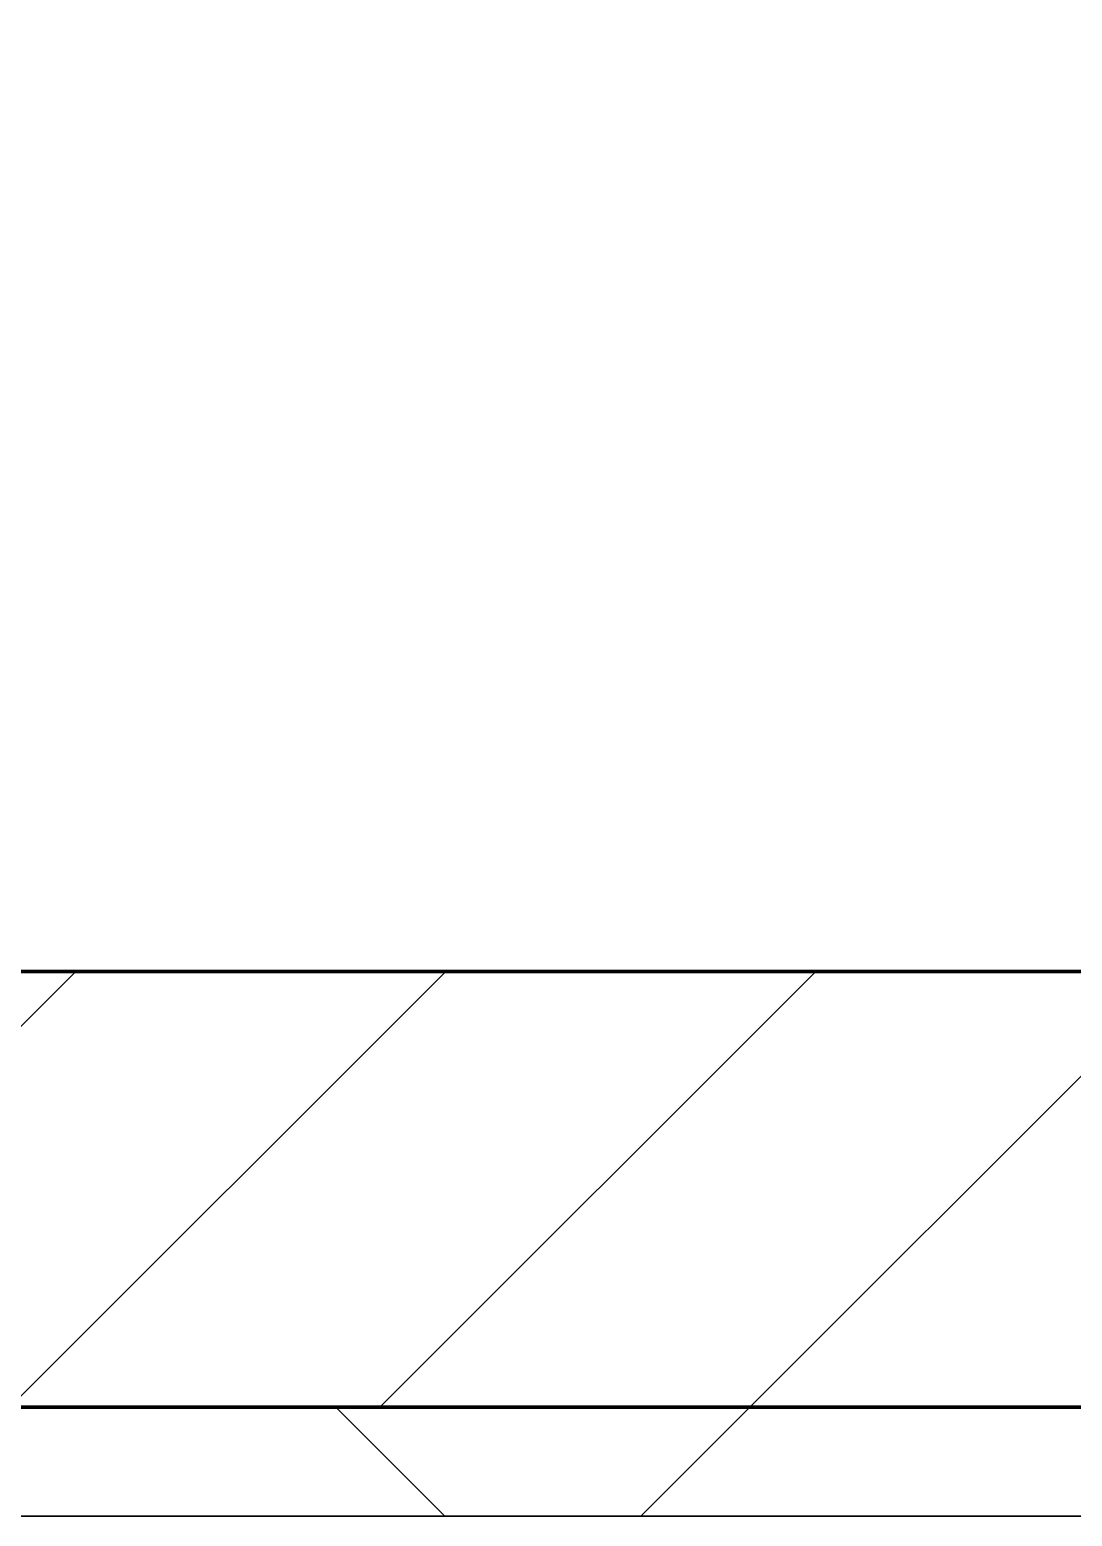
# Model space of a CAD drawing. Header units: millimetres. Extents: x -853228 to -744682, y -17776 to 32484.
# Drawn here: x -829884 to -829405, y 7894 to 8576 of the extents above; entities that cross this region are included whole.
import ezdxf

# ---------------------------------------------------------------- set-up
doc = ezdxf.new("R2010")
doc.units = ezdxf.units.MM
for name, color, linetype, lineweight in [('A-GLAZ-CURT', 2, 'Continuous', 9), ('A-WALL', 5, 'Continuous', 35), ('A-WALL-FNSH', 2, 'Continuous', 35), ('A-WALL-PATT', 1, 'Continuous', 9)]:
    doc.layers.add(name, color=color, linetype=linetype, lineweight=lineweight)

# ---------------------------------------------------------------- blocks, each defined once
blk = doc.blocks.new('PPLS-PP19_Custom Tile Pattern - Custom Tile Pattern-V57-4281-01 ENLARGED LOWER PLATFORM LEVEL - REFLECTED CEILING PLAN - SHEET 2')
at = {"layer": 'A-GLAZ-CURT'}
for p, q in [((-300, 0), (300, 0)), ((300, 0), (-300, 0)), ((195.99, 0), (213.31, 0)), ((213.31, 0), (195.99, 0)), ((230.06, 0), (300, 0)), ((-300, -50), (300, -50)), ((300, -50), (-300, -50))]:
    blk.add_line(p, q, dxfattribs=at)
for points, knots in [([(27.89, 0), (29.09, 0), (33.4, 0), (48.37, 0), (71.92, 0), (100.57, 0), (116.36, 0), (128.63, 0), (128.95, 0)], [-147.777612, -147.777612, -147.777612, -147.777612, -135.792042, -118.513713, -97.899267, -63.759246, -39.050993, -35.895543, -35.895543, -35.895543, -35.895543]), ([(136.44, 0), (121.66, 0), (86.93, 0), (51.16, 0), (31.18, 0)], [-106.750556, -106.750556, -106.750556, -106.750556, -59.610984, 0, 0, 0, 0]), ([(168.37, 0), (167.68, 0), (162.47, 0), (147.02, 0), (109.77, 0), (76.86, 0), (57.82, 0), (46.51, 0), (41.18, 0), (36.02, 0), (35.54, 0), (35.54, 0)], [-543.375029, -543.375029, -543.375029, -543.375029, -530.793311, -458.593899, -401.860199, -357.622665, -341.267687, -334.000314, -326.15566, -319.318397, -317.489778, -317.489778, -317.489778, -317.489778]), ([(96.7, 0), (97.01, 0), (100.31, 0), (108.97, 0), (120.79, 0), (139.94, 0), (163.31, 0), (185.23, 0), (193.62, 0), (194.69, 0), (194.79, 0)], [-2253.500019, -2253.500019, -2253.500019, -2253.500019, -2233.599744, -2052.234781, -1843.028543, -1530.39897, -1095.004608, -529.74427, -295.064701, -265.121568, -265.121568, -265.121568, -265.121568]), ([(96.71, 0), (107.58, 0), (125.19, 0), (132.42, 0), (134.6, 0)], [-240.492092, -240.492092, -240.492092, -240.492092, -194.761443, -152.241002, -152.241002, -152.241002, -152.241002]), ([(97.61, 0), (111.16, 0), (124.77, 0), (138.28, 0), (138.53, 0)], [-333.215778, -333.215778, -333.215778, -333.215778, -291.370682, -290.5735, -290.5735, -290.5735, -290.5735]), ([(129.02, 0), (129.02, 0), (124.41, 0), (122.35, 0), (114.96, 0), (108.04, 0), (103.09, 0)], [-35.386604, -35.386604, -35.386604, -35.386604, -31.430235, -22.807238, -15.488593, 0, 0, 0, 0]), ([(157.9, 0), (156.77, 0), (151.67, 0), (143.29, 0), (134.04, 0), (126.24, 0), (118.6, 0), (114.23, 0), (111.98, 0), (105.66, 0), (105.23, 0), (105.23, 0)], [-10292.955006, -10292.955006, -10292.955006, -10292.955006, -10098.273015, -9847.788484, -9677.714971, -9567.007022, -9453.21225, -9220.200448, -9012.77275, -8966.157302, -8929.495943, -8929.495943, -8929.495943, -8929.495943]), ([(128.58, 0), (128.8, 0), (130.16, 0), (139.26, 0), (152.67, 0), (161.24, 0), (162.19, 0), (162.75, 0)], [-633.326174, -633.326174, -633.326174, -633.326174, -627.736123, -618.981161, -602.094757, -592.980799, -581.414464, -581.414464, -581.414464, -581.414464]), ([(137.1, 0), (136, 0), (133.64, 0), (129.87, 0), (129.11, 0)], [-670.405967, -670.405967, -670.405967, -670.405967, -651.020627, -640.742133, -640.742133, -640.742133, -640.742133]), ([(193.8, 0), (193.33, 0), (190.11, 0), (183.13, 0), (171, 0), (161.95, 0), (161.28, 0), (158.35, 0), (157.85, 0), (157.77, 0)], [-11665.349007, -11665.349007, -11665.349007, -11665.349007, -11565.880756, -11105.624034, -10839.086983, -10768.332124, -10666.779182, -10580.760289, -10550.278881, -10550.278881, -10550.278881, -10550.278881]), ([(300, 0), (286.53, 0), (254.22, 0), (207.11, 0), (177.41, 0), (159.34, 0), (158.33, 0), (158.3, 0)], [-285.253232, -285.253232, -285.253232, -285.253232, -244.693688, -187.987675, -143.776725, -129.632772, -123.352749, -123.352749, -123.352749, -123.352749]), ([(159.07, 0), (159.13, 0), (160.84, 0), (165.21, 0), (174.15, 0), (185.98, 0), (208.82, 0), (219.42, 0), (230.06, 0)], [-115.643202, -115.643202, -115.643202, -115.643202, -114.681583, -87.660824, -65.295536, -41.623857, -24.459831, 0, 0, 0, 0]), ([(162.75, 0), (165.4, 0), (170.91, 0), (172.61, 0), (172.61, 0)], [-111.264224, -111.264224, -111.264224, -111.264224, -56.742688, -19.085662, -19.085662, -19.085662, -19.085662]), ([(247.1, 0), (246.76, 0), (245.04, 0), (238.34, 0), (226.56, 0), (221.1, 0), (200.27, 0), (182.99, 0), (174.27, 0), (169.67, 0), (168.99, 0)], [-9649.085549, -9649.085549, -9649.085549, -9649.085549, -9581.591397, -9406.094246, -9221.510254, -9016.44624, -8717.832359, -8253.978395, -8152.463617, -8069.855175, -8069.855175, -8069.855175, -8069.855175]), ([(215.22, 0), (214.62, 0), (210.55, 0), (203.98, 0), (187.54, 0), (175.3, 0), (169.49, 0)], [-203.825446, -203.825446, -203.825446, -203.825446, -198.527383, -184.406837, -162.427601, -142.916156, -142.916156, -142.916156, -142.916156]), ([(171.51, 0), (176.48, 0), (193.23, 0), (201.73, 0), (208.81, 0), (213.48, 0), (226.48, 0), (234.57, 0)], [-7971.819559, -7971.819559, -7971.819559, -7971.819559, -7784.112253, -7606.717214, -7289.299508, -7042.621073, -6665.89271, -6665.89271, -6665.89271, -6665.89271]), ([(172.07, 0), (177.66, 0), (187.87, 0), (201.08, 0), (207.47, 0), (213.96, 0), (215.11, 0)], [-255.364076, -255.364076, -255.364076, -255.364076, -237.955587, -223.92608, -215.862851, -208.75215, -208.75215, -208.75215, -208.75215]), ([(233.43, 0), (231.06, 0), (224.58, 0), (219.94, 0), (219.02, 0)], [-11321.211827, -11321.211827, -11321.211827, -11321.211827, -11162.864862, -10856.732305, -10856.732305, -10856.732305, -10856.732305]), ([(219.9, 0), (220.86, 0), (227.84, 0), (242.06, 0), (246.54, 0), (246.96, 0)], [-10670.940496, -10670.940496, -10670.940496, -10670.940496, -10511.382485, -9925.173265, -9834.877357, -9834.877357, -9834.877357, -9834.877357]), ([(300, 0), (288.22, 0), (265.52, 0), (243.13, 0), (234.55, 0)], [-12528.858583, -12528.858583, -12528.858583, -12528.858583, -11905.454923, -11345.88961, -11345.88961, -11345.88961, -11345.88961]), ([(235.49, 0), (236.98, 0), (249.55, 0), (266.73, 0), (281.71, 0), (291.71, 0), (296.52, 0), (297.86, 0), (298.09, 0)], [-6651.550015, -6651.550015, -6651.550015, -6651.550015, -6582.165592, -6068.460911, -5766.029927, -5566.724884, -5280.360606, -5199.253518, -5199.253518, -5199.253518, -5199.253518]), ([(284.76, 0), (284.76, 0), (285.09, 0), (287.47, 0), (293.59, 0), (297.76, 0), (300, 0)], [-4110.630118, -4110.630118, -4110.630118, -4110.630118, -4053.389046, -3959.664717, -3862.421465, -3746.95702, -3746.95702, -3746.95702, -3746.95702]), ([(297.38, 0), (295.84, 0), (291.62, 0), (285.38, 0), (284.87, 0)], [-4803.172655, -4803.172655, -4803.172655, -4803.172655, -4358.271401, -4143.037883, -4143.037883, -4143.037883, -4143.037883])]:
    blk.add_open_spline(points, degree=3, knots=knots, dxfattribs=at)
for points in [[(168.74, 0), (168.74, 0), (169.81, 0), (171.51, 0)], [(195.11, 0), (194.91, 0), (194.44, 0), (193.8, 0)]]:
    blk.add_open_spline(points, degree=3, dxfattribs=at)
blk = doc.blocks.new('PPLS-PP19_Custom Tile Pattern - Custom Tile Pattern-V58-4281-01 ENLARGED LOWER PLATFORM LEVEL - REFLECTED CEILING PLAN - SHEET 2')
at = {"layer": 'A-GLAZ-CURT'}
for p, q in [((-300, 0), (300, 0)), ((300, 0), (-300, 0)), ((-293.07, 0), (-275.75, 0)), ((-275.75, 0), (-293.07, 0)), ((-222.32, 0), (-205, 0)), ((-205, 0), (-222.32, 0)), ((-300, -50), (300, -50)), ((300, -50), (-300, -50))]:
    blk.add_line(p, q, dxfattribs=at)
at = {"layer": 'A-GLAZ-CURT', "flags": 128}
for points in [[(-300, 0), (-291.56, 0), (-283.3, 0), (-275.2, 0), (-267.26, 0), (-259.45, 0), (-251.77, 0), (-244.2, 0), (-236.74, 0), (-229.36, 0), (-222.06, 0), (-214.83, 0), (-207.71, 0), (-200.76, 0), (-194.02, 0), (-187.54, 0), (-181.38, 0), (-175.58, 0), (-170.25, 0), (-165.64, 0), (-162.01, 0), (-159.53, 0)], [(-125.17, 0), (-128.55, 0), (-134.16, 0), (-140.03, 0), (-145.5, 0), (-150.63, 0), (-155.53, 0), (-160.27, 0), (-164.95, 0), (-169.65, 0), (-174.47, 0), (-179.49, 0), (-184.81, 0), (-190.44, 0), (-196.37, 0), (-202.58, 0), (-209.04, 0), (-215.73, 0), (-222.63, 0), (-229.72, 0), (-236.97, 0), (-244.39, 0), (-251.96, 0), (-259.67, 0), (-267.51, 0), (-275.48, 0), (-283.55, 0), (-291.73, 0), (-300, 0)], [(-157.46, 0), (-154.52, 0), (-149.42, 0), (-141.84, 0), (-132.81, 0), (-126.08, 0)]]:
    blk.add_lwpolyline(points, dxfattribs=at)
at = {"layer": 'A-GLAZ-CURT'}
for points, knots in [([(-300, 0), (-284.65, 0), (-236.57, 0), (-192.05, 0), (-164.19, 0), (-158.59, 0)], [-5323.127839, -5323.127839, -5323.127839, -5323.127839, -4502.809032, -2700.551212, -2218.086885, -2218.086885, -2218.086885, -2218.086885]), ([(-89.64, 0), (-102.18, 0), (-137.84, 0), (-202.69, 0), (-262.56, 0), (-294.48, 0), (-300, 0)], [-18649.973985, -18649.973985, -18649.973985, -18649.973985, -17136.203329, -15131.813646, -13729.592194, -13439.944408, -13439.944408, -13439.944408, -13439.944408]), ([(-159.21, 0), (-159.55, 0), (-163.36, 0), (-174.02, 0), (-185.59, 0), (-209.77, 0), (-232.01, 0), (-255.22, 0), (-262.59, 0), (-264.9, 0), (-265.4, 0)], [-2257.973564, -2257.973564, -2257.973564, -2257.973564, -2237.412286, -2029.680487, -1755.085331, -1400.429864, -858.079193, -543.655514, -208.940337, 0, 0, 0, 0]), ([(-258.6, 0), (-257.91, 0), (-254.26, 0), (-243.01, 0), (-232.94, 0), (-227.53, 0)], [-5722.54675, -5722.54675, -5722.54675, -5722.54675, -5657.471696, -5413.335975, -5112.914196, -5112.914196, -5112.914196, -5112.914196]), ([(-227.7, 0), (-228.51, 0), (-231.9, 0), (-233.46, 0), (-234, 0)], [-892.297416, -892.297416, -892.297416, -892.297416, -846.069444, -682.911962, -682.911962, -682.911962, -682.911962]), ([(-233.49, 0), (-233.44, 0), (-232.38, 0), (-231.15, 0), (-227.86, 0), (-227.8, 0)], [-455.274641, -455.274641, -455.274641, -455.274641, -440.605512, -119.536984, -113.81866, -113.81866, -113.81866, -113.81866]), ([(-227.27, 0), (-225.64, 0), (-220.72, 0), (-213.1, 0), (-200.2, 0), (-185.8, 0), (-172.42, 0), (-160.64, 0), (-158.69, 0)], [-5108.045086, -5108.045086, -5108.045086, -5108.045086, -5017.494783, -4832.723979, -4666.091899, -4349.945572, -4000.813434, -3879.041757, -3879.041757, -3879.041757, -3879.041757]), ([(-133.82, 0), (-135.51, 0), (-137.8, 0), (-149.31, 0), (-162.01, 0), (-177.91, 0), (-199.46, 0), (-215.44, 0), (-225.49, 0), (-226.73, 0)], [-2731.647847, -2731.647847, -2731.647847, -2731.647847, -2418.507304, -2308.929706, -2113.765672, -1763.376603, -1422.553702, -978.033455, -910.549282, -910.549282, -910.549282, -910.549282]), ([(-223.63, 0), (-219.39, 0), (-206.17, 0), (-188.58, 0), (-171.28, 0), (-162.34, 0), (-158.58, 0)], [-5463.295695, -5463.295695, -5463.295695, -5463.295695, -5161.076232, -4739.070012, -4465.409639, -4265.911596, -4265.911596, -4265.911596, -4265.911596]), ([(-158.58, 0), (-144.45, 0), (-126.53, 0), (-110.8, 0), (-99.5, 0), (-91.46, 0)], [-2217.969933, -2217.969933, -2217.969933, -2217.969933, -1002.059161, -460.363443, 0, 0, 0, 0]), ([(-137.88, 0), (-140.56, 0), (-147.66, 0), (-147.69, 0), (-155.28, 0), (-158.48, 0)], [-3187.727384, -3187.727384, -3187.727384, -3187.727384, -2919.378265, -2477.344047, -2273.223688, -2273.223688, -2273.223688, -2273.223688]), ([(-157.64, 0), (-155.76, 0), (-148.09, 0), (-136.84, 0), (-127.33, 0), (-124.19, 0), (-123.43, 0), (-123.28, 0)], [-4249.229985, -4249.229985, -4249.229985, -4249.229985, -4149.119819, -3839.893365, -3647.167523, -3488.92562, -3439.852845, -3439.852845, -3439.852845, -3439.852845]), ([(-152.35, 0), (-151.03, 0), (-147.71, 0), (-143.57, 0), (-138.62, 0)], [-3494.978217, -3494.978217, -3494.978217, -3494.978217, -3371.022232, -3227.460399, -3227.460399, -3227.460399, -3227.460399]), ([(-118.78, 0), (-121.86, 0), (-126.28, 0), (-136.96, 0), (-147.46, 0), (-150.03, 0), (-150.57, 0)], [-5938.474035, -5938.474035, -5938.474035, -5938.474035, -5700.061948, -5508.838257, -5298.784692, -5196.16478, -5196.16478, -5196.16478, -5196.16478]), ([(-150.34, 0), (-150.07, 0), (-147.75, 0), (-142.6, 0), (-127.26, 0), (-107.3, 0), (-90.42, 0), (-75.26, 0), (-68.41, 0), (-65.12, 0), (-63.63, 0)], [-4948.728362, -4948.728362, -4948.728362, -4948.728362, -4883.323924, -4440.880425, -4054.690705, -3793.097032, -3402.597032, -3144.956779, -3050.982048, -2969.237017, -2969.237017, -2969.237017, -2969.237017]), ([(-26.75, 0), (-27.82, 0), (-36.18, 0), (-53.55, 0), (-78.2, 0), (-110.94, 0), (-130.52, 0), (-147.74, 0), (-149.07, 0)], [-8718.362214, -8718.362214, -8718.362214, -8718.362214, -8532.293389, -8073.216054, -7508.296369, -7004.680444, -6449.282163, -6277.220794, -6277.220794, -6277.220794, -6277.220794]), ([(-148.23, 0), (-146.94, 0), (-140.15, 0), (-137.28, 0), (-133.93, 0), (-128.78, 0), (-126.5, 0)], [-6162.058746, -6162.058746, -6162.058746, -6162.058746, -6017.569127, -5560.701257, -5364.112219, -5231.017328, -5231.017328, -5231.017328, -5231.017328]), ([(-89.75, 0), (-93.82, 0), (-105.51, 0), (-122.65, 0), (-139.03, 0), (-146.11, 0), (-146.95, 0)], [-1611.312725, -1611.312725, -1611.312725, -1611.312725, -1374.161226, -945.742622, -741.901385, -489.130243, -489.130243, -489.130243, -489.130243]), ([(-146.69, 0), (-146.59, 0), (-145.49, 0), (-135.69, 0), (-128.29, 0), (-125.15, 0)], [-420.34245, -420.34245, -420.34245, -420.34245, -406.956646, -290.263673, 0, 0, 0, 0]), ([(-127.41, 0), (-131.63, 0), (-133.16, 0), (-134.09, 0), (-134.15, 0)], [-8540.990293, -8540.990293, -8540.990293, -8540.990293, -8266.114998, -8246.473386, -8246.473386, -8246.473386, -8246.473386]), ([(-134.15, 0), (-133.32, 0), (-130.31, 0), (-117.33, 0), (-99.59, 0), (-91.17, 0), (-90.51, 0)], [-7657.439573, -7657.439573, -7657.439573, -7657.439573, -7293.749979, -6839.55839, -6236.997189, -6184.855039, -6184.855039, -6184.855039, -6184.855039]), ([(-120.13, 0), (-120.14, 0), (-120.24, 0), (-121.3, 0), (-129.25, 0), (-133.82, 0)], [-2933.992132, -2933.992132, -2933.992132, -2933.992132, -2920.575025, -2840.280255, -2731.647847, -2731.647847, -2731.647847, -2731.647847]), ([(-113.43, 0), (-113.44, 0), (-113.96, 0), (-119.73, 0), (-125.43, 0), (-127.03, 0), (-127.41, 0)], [-328.499627, -328.499627, -328.499627, -328.499627, -282.672656, -98.539552, -24.539552, 0, 0, 0, 0]), ([(-126.5, 0), (-122.44, 0), (-108.71, 0), (-86.68, 0), (-63.44, 0), (-54.4, 0), (-48.53, 0), (-33.47, 0), (-26.03, 0), (-21.22, 0)], [-5231.017328, -5231.017328, -5231.017328, -5231.017328, -4994.692869, -4542.524482, -4008.285538, -3689.699207, -3546.54457, -3315.260113, -2989.152759, -2989.152759, -2989.152759, -2989.152759]), ([(-125.15, 0), (-124.93, 0), (-121.96, 0), (-113.01, 0), (-98.9, 0), (-85.29, 0), (-71.67, 0), (-65.93, 0), (-65.07, 0)], [-3362.7396, -3362.7396, -3362.7396, -3362.7396, -3342.215224, -3074.362186, -2902.289527, -2605.247022, -2322.099534, -2241.8264, -2241.8264, -2241.8264, -2241.8264]), ([(-122.08, 0), (-122.01, 0), (-121.69, 0), (-121.2, 0), (-120.88, 0)], [-3136.336417, -3136.336417, -3136.336417, -3136.336417, -3110.304437, -3035.164275, -3035.164275, -3035.164275, -3035.164275]), ([(-36.33, 0), (-36.43, 0), (-37.27, 0), (-45.02, 0), (-46.13, 0), (-60.59, 0), (-81.23, 0), (-99.51, 0), (-114.02, 0), (-117.28, 0), (-118.78, 0)], [-1855.773136, -1855.773136, -1855.773136, -1855.773136, -1810.870157, -1672.078046, -1405.135169, -1060.00838, -740.068933, -229.489605, -116.330425, 0, 0, 0, 0]), ([(-117.74, 0), (-117.19, 0), (-114.78, 0), (-113.43, 0), (-113.43, 0)], [-821.249067, -821.249067, -821.249067, -821.249067, -394.672656, -330.879064, -330.879064, -330.879064, -330.879064]), ([(-36.62, 0), (-36.62, 0), (-40.35, 0), (-44.32, 0), (-58.97, 0), (-85.2, 0), (-107.61, 0), (-116.56, 0), (-117.56, 0)], [-4069.478503, -4069.478503, -4069.478503, -4069.478503, -3858.647035, -3538.256648, -2842.901703, -2193.204658, -1433.981041, -985.49888, -985.49888, -985.49888, -985.49888]), ([(-115.82, 0), (-114.96, 0), (-110.41, 0), (-99.64, 0), (-92.02, 0), (-90.05, 0)], [-5724.064692, -5724.064692, -5724.064692, -5724.064692, -5430.283136, -5103.229623, -4993.333029, -4993.333029, -4993.333029, -4993.333029]), ([(9.32, 0), (9.08, 0), (7.65, 0), (2.57, 0), (-12.23, 0), (-25.64, 0), (-40, 0), (-56.24, 0), (-75.59, 0), (-94, 0), (-112.01, 0), (-114.94, 0), (-115.63, 0)], [-2922.926651, -2922.926651, -2922.926651, -2922.926651, -2882.788014, -2720.818881, -2518.50168, -2125.455881, -1792.521578, -1466.981642, -1208.454564, -789.402658, -501.969187, -243.577221, -243.577221, -243.577221, -243.577221]), ([(-91.46, 0), (-90.09, 0), (-84.7, 0), (-77.43, 0), (-72.73, 0), (-72.64, 0), (-72.64, 0)], [-19832.387487, -19832.387487, -19832.387487, -19832.387487, -19753.885894, -19541.04734, -19478.625389, -19471.062469, -19471.062469, -19471.062469, -19471.062469]), ([(-89.65, 0), (-86.3, 0), (-69.1, 0), (-46.12, 0), (-26.16, 0), (-20.7, 0)], [-4985.834497, -4985.834497, -4985.834497, -4985.834497, -4799.173296, -4065.652676, -3778.407494, -3778.407494, -3778.407494, -3778.407494]), ([(-89.61, 0), (-84.05, 0), (-73.32, 0), (-62.74, 0), (-60.36, 0), (-59.97, 0)], [-6160.905903, -6160.905903, -6160.905903, -6160.905903, -5713.340575, -5140.470607, -5006.787413, -5006.787413, -5006.787413, -5006.787413]), ([(-72.93, 0), (-75.51, 0), (-80.85, 0), (-86.96, 0), (-89.14, 0)], [-19442.345229, -19442.345229, -19442.345229, -19442.345229, -18935.241197, -18670.125109, -18670.125109, -18670.125109, -18670.125109]), ([(-63.96, 0), (-64.13, 0), (-72.5, 0), (-80.63, 0), (-86.16, 0)], [-2171.769325, -2171.769325, -2171.769325, -2171.769325, -2007.031671, -1681.3698, -1681.3698, -1681.3698, -1681.3698]), ([(-29.03, 0), (-33.97, 0), (-43.74, 0), (-56.37, 0), (-71.66, 0), (-77.83, 0), (-82.66, 0), (-83.28, 0), (-83.28, 0)], [-2680.714891, -2680.714891, -2680.714891, -2680.714891, -2413.671296, -2161.752162, -2006.592567, -1646.621388, -1424.436217, -1393.971743, -1393.971743, -1393.971743, -1393.971743]), ([(-83.28, 0), (-83.28, 0), (-82.91, 0), (-76.14, 0), (-62.97, 0), (-48.14, 0), (-36.49, 0), (-33.57, 0), (-29.94, 0), (-28.57, 0)], [-1393.4169, -1393.4169, -1393.4169, -1393.4169, -1353.722004, -1274.333717, -1073.56893, -651.549973, -296.515819, -83.513472, 0, 0, 0, 0]), ([(-66.39, 0), (-66.39, 0), (-63.63, 0), (-53.63, 0), (-34.42, 0), (-29.82, 0), (-29.19, 0)], [-2493.31794, -2493.31794, -2493.31794, -2493.31794, -2315.303971, -1809.437387, -963.711516, -666.19313, -666.19313, -666.19313, -666.19313]), ([(31.18, 0), (25.97, 0), (11.99, 0), (-16.92, 0), (-47.42, 0), (-65.77, 0), (-66.37, 0), (-66.38, 0)], [-4496.803627, -4496.803627, -4496.803627, -4496.803627, -4222.080604, -3745.412743, -2981.410125, -2542.574734, -2498.224237, -2498.224237, -2498.224237, -2498.224237]), ([(-63.63, 0), (-61.49, 0), (-57.39, 0), (-54.49, 0), (-45.2, 0), (-40.79, 0), (-40.46, 0), (-40.44, 0)], [-2969.237017, -2969.237017, -2969.237017, -2969.237017, -2851.217951, -2734.127174, -2474.780881, -2410.990208, -2350.645972, -2350.645972, -2350.645972, -2350.645972]), ([(-58.83, 0), (-58.37, 0), (-57.29, 0), (-54.23, 0), (-46.33, 0), (-42.62, 0), (-41.76, 0)], [-4859.52896, -4859.52896, -4859.52896, -4859.52896, -4680.891996, -4469.85053, -4321.566175, -4270.495146, -4270.495146, -4270.495146, -4270.495146]), ([(-51.83, 0), (-51.83, 0), (-51.78, 0), (-47.4, 0), (-46.01, 0), (-40.22, 0), (-36.78, 0)], [-632.814994, -632.814994, -632.814994, -632.814994, -627.965721, -508.377888, -260.442412, 0, 0, 0, 0]), ([(-21.25, 0), (-25.61, 0), (-32.81, 0), (-44.85, 0), (-51.43, 0), (-51.79, 0)], [-1290.787923, -1290.787923, -1290.787923, -1290.787923, -1039.307308, -819.71621, -644.910881, -644.910881, -644.910881, -644.910881]), ([(-41.76, 0), (-39.9, 0), (-37.72, 0), (-36.92, 0), (-36.77, 0)], [-4270.495146, -4270.495146, -4270.495146, -4270.495146, -4161.040818, -4106.245333, -4106.245333, -4106.245333, -4106.245333]), ([(-36.78, 0), (-32.43, 0), (-19.22, 0), (8.83, 0), (43.36, 0), (70.92, 0), (82.12, 0), (83.66, 0)], [-6191.144455, -6191.144455, -6191.144455, -6191.144455, -5862.463379, -5340.621928, -4573.028122, -4094.177415, -3869.465285, -3869.465285, -3869.465285, -3869.465285]), ([(-36.29, 0), (-36.29, 0), (-34.66, 0), (-28.88, 0), (-26.95, 0), (-26.54, 0)], [-9150.272121, -9150.272121, -9150.272121, -9150.272121, -9057.163041, -8919.836787, -8834.607043, -8834.607043, -8834.607043, -8834.607043]), ([(30.82, 0), (29.27, 0), (20.14, 0), (3.54, 0), (-16.58, 0), (-34.76, 0), (-36.04, 0)], [-10462.034656, -10462.034656, -10462.034656, -10462.034656, -10363.088938, -9884.23066, -9424.652049, -9182.880979, -9182.880979, -9182.880979, -9182.880979]), ([(-33.34, 0), (-33.34, 0), (-32.93, 0), (-31.16, 0), (-30.52, 0)], [-2415.024266, -2415.024266, -2415.024266, -2415.024266, -2357.633367, -2323.618664, -2323.618664, -2323.618664, -2323.618664]), ([(70.61, 0), (66.16, 0), (55.8, 0), (39.61, 0), (24.74, 0), (2.64, 0), (-17.84, 0), (-30.57, 0), (-31.82, 0), (-32, 0)], [-4647.237329, -4647.237329, -4647.237329, -4647.237329, -4326.416877, -4098.545751, -3766.694881, -3333.063701, -2994.501669, -2698.150104, -2614.070998, -2614.070998, -2614.070998, -2614.070998]), ([(-30.76, 0), (-30.73, 0), (-30.14, 0), (-26.08, 0), (-20.98, 0)], [-54176.191683, -54176.191683, -54176.191683, -54176.191683, -54157.274271, -53832.391596, -53832.391596, -53832.391596, -53832.391596]), ([(-30.52, 0), (-27.11, 0), (-24.18, 0), (-20.89, 0), (-20.7, 0)], [-2323.618664, -2323.618664, -2323.618664, -2323.618664, -2142.497158, -2131.91643, -2131.91643, -2131.91643, -2131.91643]), ([(-20.67, 0), (-22.68, 0), (-26.45, 0), (-29.52, 0), (-30.21, 0)], [-54720.841352, -54720.841352, -54720.841352, -54720.841352, -54461.685999, -54290.791712, -54290.791712, -54290.791712, -54290.791712]), ([(8.33, 0), (8.19, 0), (7.18, 0), (0.32, 0), (-13.89, 0), (-24.92, 0), (-29.03, 0)], [-3574.286521, -3574.286521, -3574.286521, -3574.286521, -3526.962355, -3285.499107, -2903.012179, -2680.714891, -2680.714891, -2680.714891, -2680.714891]), ([(-28.98, 0), (-28.66, 0), (-27.39, 0), (-24.45, 0), (-22.56, 0)], [-166.548282, -166.548282, -166.548282, -166.548282, -102.06493, 0, 0, 0, 0]), ([(-28.57, 0), (-26.93, 0), (-20.29, 0), (-11.45, 0), (2.08, 0), (13.15, 0), (21.24, 0), (24.62, 0), (24.72, 0), (24.72, 0)], [-5361.429781, -5361.429781, -5361.429781, -5361.429781, -5261.36855, -5050.479954, -4785.90057, -4596.498881, -4445.288762, -4384.376941, -4376.041937, -4376.041937, -4376.041937, -4376.041937]), ([(-22.56, 0), (-20.27, 0), (-17.03, 0), (-11.36, 0), (-7.66, 0), (-6.6, 0), (-6.44, 0)], [-56468.192263, -56468.192263, -56468.192263, -56468.192263, -56344.022017, -56303.229861, -56166.290093, -56124.392176, -56124.392176, -56124.392176, -56124.392176]), ([(76.63, 0), (74.8, 0), (67.65, 0), (53.52, 0), (37, 0), (24.07, 0), (12.82, 0), (-2.71, 0), (-15.19, 0), (-20.73, 0)], [-3095.572228, -3095.572228, -3095.572228, -3095.572228, -2950.589685, -2634.532728, -2313.748533, -2106.613311, -1925.670641, -1617.263037, -1300.788071, -1300.788071, -1300.788071, -1300.788071]), ([(-20.73, 0), (-19.04, 0), (-10.73, 0), (8.61, 0), (15.02, 0), (22.91, 0), (31, 0), (38.24, 0), (44.7, 0), (47.53, 0)], [-2977.990157, -2977.990157, -2977.990157, -2977.990157, -2864.387349, -2439.246196, -2084.094819, -1956.422387, -1818.904206, -1645.594513, -1494.576379, -1494.576379, -1494.576379, -1494.576379]), ([(-20.72, 0), (-19.49, 0), (-17.67, 0), (-15.75, 0), (-15.19, 0)], [-53826.774021, -53826.774021, -53826.774021, -53826.774021, -53749.15266, -53717.791567, -53717.791567, -53717.791567, -53717.791567]), ([(-20.6, 0), (-13.44, 0), (6.18, 0), (22.06, 0), (37.44, 0), (43.61, 0), (47.75, 0), (48.24, 0)], [-2129.983776, -2129.983776, -2129.983776, -2129.983776, -1716.209403, -1206.526904, -1089.329421, -901.315459, -876.499841, -876.499841, -876.499841, -876.499841]), ([(-20.53, 0), (-17, 0), (-7.84, 0), (4.23, 0), (9.64, 0), (10.14, 0), (10.18, 0)], [-3775.446925, -3775.446925, -3775.446925, -3775.446925, -3589.737505, -3285.047089, -3066.359526, -3044.715262, -3044.715262, -3044.715262, -3044.715262]), ([(-13, 0), (-14.35, 0), (-16.4, 0), (-19.73, 0), (-20.03, 0)], [-55207.591944, -55207.591944, -55207.591944, -55207.591944, -54789.006179, -54749.191828, -54749.191828, -54749.191828, -54749.191828]), ([(-15.19, 0), (-13.07, 0), (7.48, 0), (31.34, 0), (46.1, 0), (48.24, 0)], [-461.142613, -461.142613, -461.142613, -461.142613, -429.606584, -390.253598, -383.629604, -383.629604, -383.629604, -383.629604]), ([(-6.54, 0), (-6.73, 0), (-7.2, 0), (-7.6, 0), (-7.79, 0)], [-56009.792147, -56009.792147, -56009.792147, -56009.792147, -55949.290093, -55895.192118, -55895.192118, -55895.192118, -55895.192118]), ([(-2.63, 0), (-2.47, 0), (-1.22, 0), (4.92, 0), (15.97, 0), (22.54, 0), (24.49, 0)], [-226.825321, -226.825321, -226.825321, -226.825321, -220.269177, -206.416616, -198.214427, -187.717507, -187.717507, -187.717507, -187.717507]), ([(48.24, 0), (44.06, 0), (33.04, 0), (12, 0), (3.08, 0), (-1.67, 0), (-2.25, 0)], [-320.299901, -320.299901, -320.299901, -320.299901, -307.516438, -285.83788, -246.234814, -234.646884, -234.646884, -234.646884, -234.646884])]:
    blk.add_open_spline(points, degree=3, knots=knots, dxfattribs=at)
for points in [[(-227.57, 0), (-226.45, 0), (-225.12, 0), (-223.63, 0)], [(-158.56, 0), (-158.01, 0), (-157.55, 0), (-157.22, 0)], [(-86.16, 0), (-87.31, 0), (-88.47, 0), (-89.64, 0)], [(-39.84, 0), (-39.08, 0), (-38.11, 0), (-37.36, 0)]]:
    blk.add_open_spline(points, degree=3, dxfattribs=at)
blk = doc.blocks.new('*U516')
at = {"layer": 'A-GLAZ-CURT', "rotation": 180}
for name, p in [('PPLS-PP19_Custom Tile Pattern - Custom Tile Pattern-V58-4281-01 ENLARGED LOWER PLATFORM LEVEL - REFLECTED CEILING PLAN - SHEET 2', (-28200, 4315)), ('PPLS-PP19_Custom Tile Pattern - Custom Tile Pattern-V57-4281-01 ENLARGED LOWER PLATFORM LEVEL - REFLECTED CEILING PLAN - SHEET 2', (-27600, 4315))]:
    blk.add_blockref(name, p, dxfattribs=at)

msp = doc.modelspace()

# ---------------------------------------------------------------- hatches: boundary and pattern name
at = {"layer": 'A-WALL-PATT', "lineweight": 9}
h = msp.add_hatch(dxfattribs=at)
h.set_pattern_fill('FP_2', color=256, style=0, pattern_type=2)
h.set_pattern_definition([(45, (0, 0), (-84.852814, 84.852814), [])])
h.paths.add_polyline_path([(-814007.37, 7944.02), (-814007.37, 8144.02), (-842657.37, 8144.02), (-842657.37, 7944.02), (-826541.23, 7944.02), (-826539.02, 7948.97), (-826527.94, 7944.02), (-814073.76, 7944.02)])
h = msp.add_hatch(dxfattribs=at)
h.set_pattern_fill('FP_3', color=256, style=0, pattern_type=2)
h.set_pattern_definition([(45, (0, 0), (-212.13203, 212.13203), []), (135, (0, 0), (-212.13203, -212.13203), [])])
h.paths.add_polyline_path([(-818486.1, 7894.02), (-817973.34, 7894.02), (-817973.34, 7944.02), (-826527.94, 7944.02), (-826491.55, 7927.76), (-826489.44, 7931.09), (-826482.37, 7934.02), (-826475.3, 7931.09), (-826472.37, 7924.02), (-826472.37, 7919.19), (-826414.53, 7894.02), (-820692.28, 7894.02)])
h.paths.add_polyline_path([(-826582.37, 7894.02), (-826526.34, 7894.02), (-826557.37, 7907.88), (-826541.23, 7944.02), (-834960.89, 7944.02), (-834960.89, 7894.02), (-826621.36, 7894.02)])

# ---------------------------------------------------------------- linework, layer by layer
msp.add_spline([(-835882.37, 3579.02), (-801682.37, 12088.47), (-758836, 27096.51), (-744682.37, 3579.02)], degree=3)
at = {"layer": 'A-WALL', "color": 7, "lineweight": 70}
for p, q in [((-842657.37, 8144.02), (-826882.37, 8144.02)), ((-826582.37, 7944.02), (-835612.71, 7944.02)), ((-835612.71, 7944.02), (-826582.37, 7944.02))]:
    msp.add_line(p, q, dxfattribs=at)
at = {"layer": 'A-WALL-FNSH', "color": 250}
msp.add_line((-826582.37, 7894.02), (-834960.89, 7894.02), dxfattribs=at)

# ---------------------------------------------------------------- block references
msp.add_blockref('*U516', (-801682.37, 3579.02))

doc.saveas('drawing.dxf')
